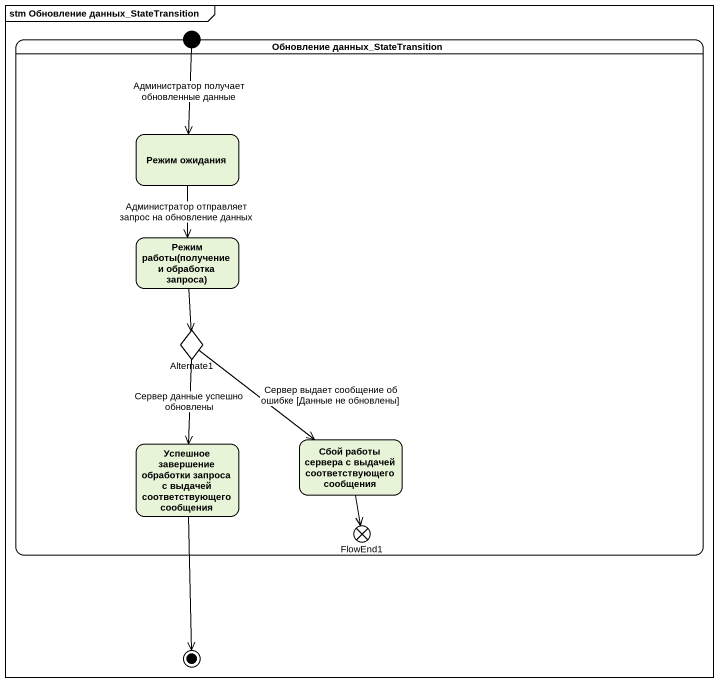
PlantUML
@startuml
mainframe stm Обновление данных_StateTransition
hide empty description
state "Обновление данных_StateTransition" as Обновление_данных {
  state "Режим ожидания" as Режим_ожидания
  state "Режим работы(получение и обработка запроса)" as Режим_работы_получение_и
  state Alternate1 <<choice>>
  state "Успешное завершение обработки запроса с выдачей соответствующего сообщения" as Успешное_завершение
  state "Сбой работы сервера с выдачей соответствующего сообщения" as Сбой_работы_сервера_с
  state FlowEnd1 <<end>>
}
state initial1 <<start>>
state final1 <<end>>
initial1 --> Режим_ожидания : Администратор получает обновленные данные
Режим_ожидания --> Режим_работы_получение_и : Администратор отправляет запрос на обновление данных
Режим_работы_получение_и --> Alternate1
Alternate1 --> Успешное_завершение : Сервер данные успешно обновлены
Alternate1 --> Сбой_работы_сервера_с : Сервер выдает сообщение об ошибке [Данные не обновлены]
Успешное_завершение --> final1
Сбой_работы_сервера_с --> FlowEnd1
@enduml
